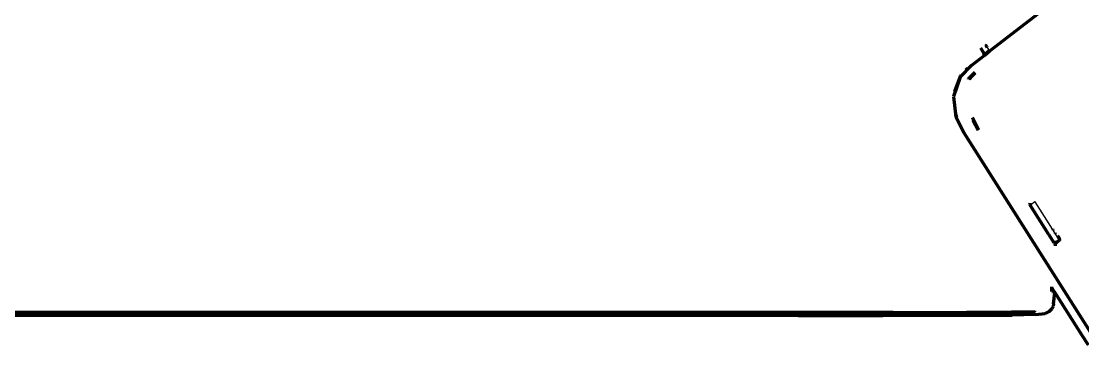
# Model space of a CAD drawing. Header units: millimetres. Extents: x 4307 to 31003, y 2809 to 20009.
# Drawn here: x 16681.9 to 16887.9, y 13393.5 to 13456.3 of the extents above; entities that cross this region are included whole.
import ezdxf

# ---------------------------------------------------------------- set-up
doc = ezdxf.new("R2010")
doc.units = ezdxf.units.MM
doc.layers.add('ProfileEdges', color=7, linetype='Continuous')

msp = doc.modelspace()

# ---------------------------------------------------------------- linework, layer by layer
for p, q in [((16868.95, 13451.79), (16869.06, 13451.62)), ((16869.35, 13451.16), (16869.73, 13450.55)), ((16866.54, 13437.21), (16866.57, 13437.08)), ((16866.57, 13437.08), (16867.59, 13435.14)), ((16877.67, 13420.57), (16877.62, 13420.55)), ((16877.62, 13420.55), (16882, 13413.63)), ((16877.73, 13420.61), (16877.67, 13420.57)), ((16877.73, 13420.61), (16878.56, 13421.26)), ((16878.64, 13421.24), (16878.56, 13421.26)), ((16880.89, 13417.69), (16878.64, 13421.24)), ((16882.01, 13415.91), (16880.89, 13417.69)), ((16882.14, 13415.71), (16882.01, 13415.91)), ((16882.53, 13415.09), (16882.14, 13415.71)), ((16883.13, 13414.14), (16882.53, 13415.09)), ((16883.13, 13414.05), (16883.13, 13414.14)), ((16882, 13413.58), (16882.13, 13413.43)), ((16882.13, 13413.37), (16882.2, 13413.31)), ((16882.28, 13413.4), (16882.52, 13413.58)), ((16882.52, 13413.58), (16882.63, 13413.66))]:
    msp.add_line(p, q)
at = {"layer": 'ProfileEdges', "lineweight": 211}
for p, q in [((16953.25, 13515.05), (16869.81, 13450.42)), ((16868.01, 13451.07), (16868.8, 13449.83)), ((16868.06, 13451.11), (16868.84, 13449.86)), ((16869.25, 13451.31), (16869.06, 13451.62)), ((16869.25, 13451.31), (16869.35, 13451.16)), ((16866.37, 13447.74), (16868.88, 13449.7)), ((16868.58, 13449.64), (16868.8, 13449.83)), ((16868.8, 13449.83), (16868.84, 13449.86)), ((16868.8, 13449.83), (16868.88, 13449.7)), ((16868.84, 13449.86), (16869.28, 13450.19)), ((16868.93, 13449.73), (16868.84, 13449.86)), ((16868.88, 13449.7), (16868.93, 13449.73)), ((16868.93, 13449.73), (16869.81, 13450.42)), ((16869.28, 13450.19), (16869.73, 13450.55)), ((16869.81, 13450.42), (16869.73, 13450.55)), ((16864.09, 13445.43), (16866.37, 13447.74)), ((16865.28, 13446.8), (16865.6, 13447.13)), ((16864.09, 13445.43), (16862.78, 13441.65)), ((16863.03, 13442.67), (16864.09, 13445.43)), ((16864.09, 13445.43), (16864.13, 13445.65)), ((16864.13, 13445.65), (16864.22, 13445.75)), ((16865.69, 13445.03), (16865.7, 13445.07)), ((16865.7, 13445.07), (16867.02, 13446.39)), ((16866.41, 13445.69), (16865.83, 13444.99)), ((16866.95, 13446.21), (16866.41, 13445.69)), ((16862.78, 13441.65), (16863.26, 13437.68)), ((16863.26, 13437.68), (16864.83, 13434.67)), ((16863.35, 13437.83), (16863.31, 13438.06)), ((16863.44, 13437.66), (16863.35, 13437.83)), ((16867.67, 13435.21), (16866.47, 13437.59)), ((16867.57, 13435.13), (16866.57, 13437.08)), ((16889.82, 13395.19), (16864.83, 13434.67)), ((16877.57, 13420.76), (16877.59, 13420.92)), ((16877.63, 13420.66), (16877.57, 13420.76)), ((16877.59, 13420.92), (16877.63, 13420.95)), ((16877.67, 13420.57), (16877.65, 13420.63)), ((16881.26, 13414.92), (16877.67, 13420.57)), ((16882.01, 13416.01), (16882.01, 13415.91)), ((16881.26, 13414.92), (16882, 13413.74)), ((16882.14, 13415.81), (16882.14, 13415.71)), ((16882.53, 13415.2), (16882.53, 13415.09)), ((16882.96, 13414.7), (16883.41, 13414)), ((16883.38, 13413.84), (16883.41, 13414)), ((16883.55, 13413.97), (16883.38, 13413.84)), ((16882, 13413.74), (16882, 13413.63)), ((16882, 13413.74), (16882.13, 13413.53)), ((16882, 13413.63), (16882, 13413.58)), ((16882.13, 13413.53), (16882.13, 13413.43)), ((16882.13, 13413.53), (16882.21, 13413.42)), ((16882.13, 13413.43), (16882.13, 13413.37)), ((16882.28, 13413.4), (16882.21, 13413.42)), ((16882.36, 13413.19), (16882.28, 13413.4)), ((16882.5, 13413.16), (16882.36, 13413.19)), ((16882.5, 13413.16), (16883.38, 13413.84)), ((16882.52, 13413.58), (16882.5, 13413.16)), ((16882.5, 13413.16), (16882.51, 13413.04)), ((16882.51, 13412.93), (16882.51, 13412.68)), ((16881.9, 13403.84), (16881.91, 13404.45)), ((16881.9, 13403.84), (16882.03, 13403.79)), ((16881.91, 13404.45), (16881.91, 13404.71)), ((16881.91, 13404.45), (16882.04, 13404.29)), ((16882.04, 13404.29), (16882.03, 13404.25)), ((16882.03, 13404.25), (16882.03, 13403.79)), ((16882.03, 13404.25), (16882.44, 13403.65)), ((16882.04, 13404.29), (16882.04, 13404.51)), ((16882.23, 13401.42), (16882.44, 13403.65)), ((16882.44, 13403.65), (16887.69, 13395.32)), ((16851.09, 13399.76), (16366.04, 13399.76)), ((16832.7, 13399.6), (16851.1, 13399.62)), ((16832.71, 13399.47), (16832.7, 13399.6)), ((16851.09, 13399.76), (16865.34, 13399.8)), ((16851.1, 13399.62), (16865.36, 13399.65)), ((16865.38, 13399.53), (16851.11, 13399.49)), ((16865.34, 13399.8), (16874.06, 13399.86)), ((16874.09, 13399.71), (16865.36, 13399.65)), ((16865.36, 13399.65), (16865.38, 13399.53)), ((16874.06, 13399.86), (16878.61, 13399.94)), ((16878.65, 13399.8), (16874.09, 13399.71)), ((16878.61, 13399.94), (16878.65, 13399.8)), ((16878.78, 13399.35), (16880.58, 13399.53)), ((16880.58, 13399.53), (16881.36, 13399.91)), ((16881.36, 13399.91), (16881.93, 13400.54)), ((16882.13, 13400.94), (16881.93, 13400.54)), ((16882.23, 13401.42), (16882.13, 13400.94)), ((16832.73, 13399.13), (16365.97, 13399.14)), ((16384.41, 13399.37), (16832.71, 13399.37)), ((16851.11, 13399.49), (16832.71, 13399.47)), ((16832.71, 13399.47), (16832.71, 13399.37)), ((16832.73, 13399.13), (16865.42, 13399.21)), ((16865.42, 13399.21), (16874.18, 13399.26)), ((16878.78, 13399.35), (16874.18, 13399.26)), ((16887.69, 13395.32), (16888.92, 13393.49))]:
    msp.add_line(p, q, dxfattribs=at)

doc.saveas('drawing.dxf')
